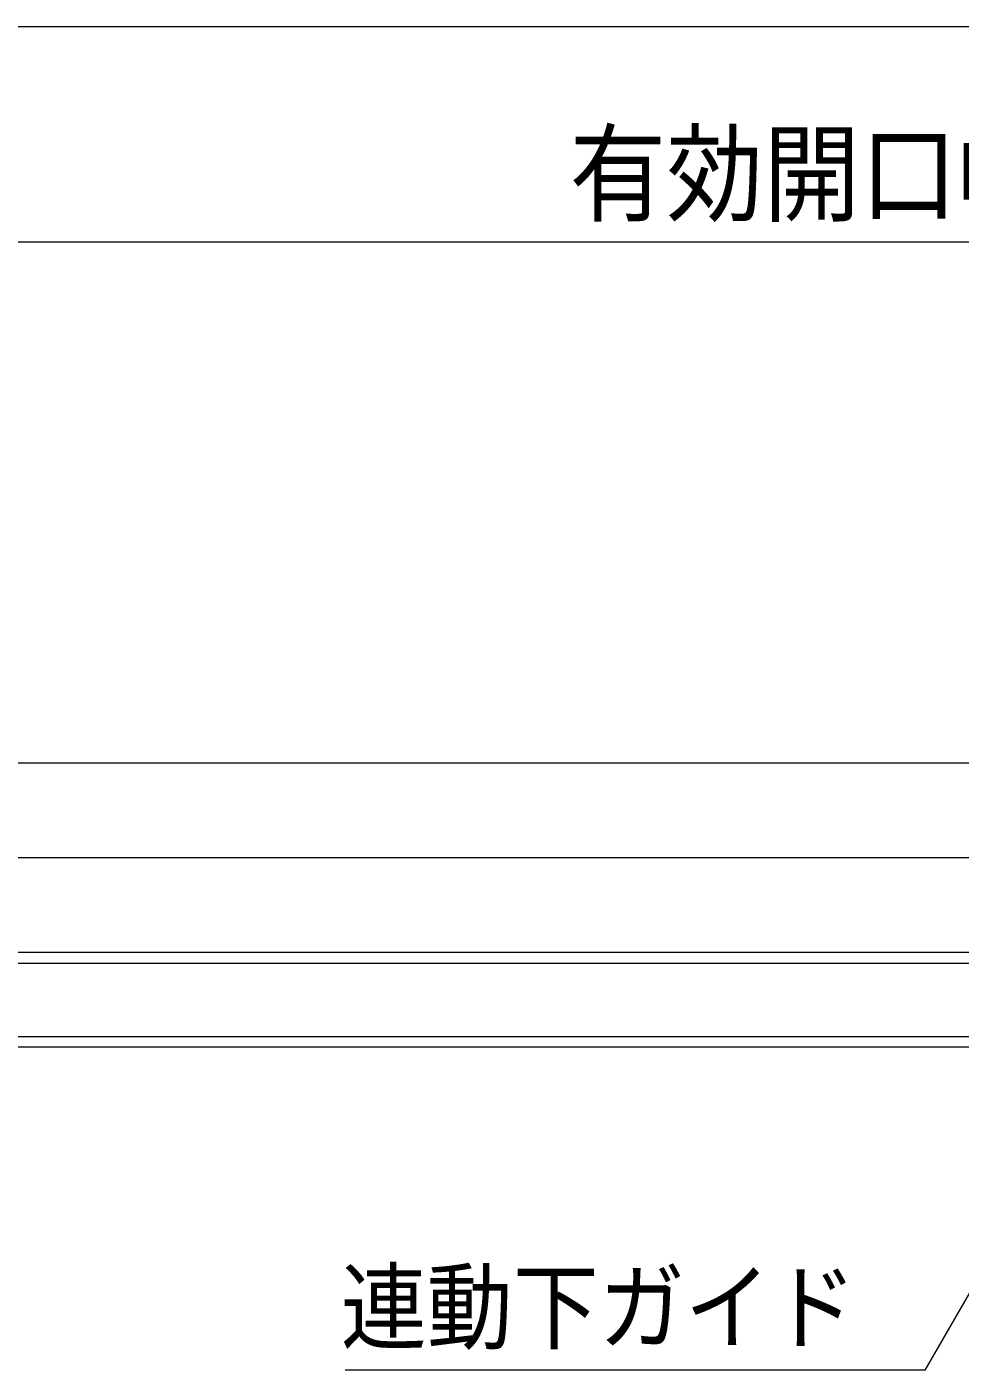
# Model space of a CAD drawing. Units: millimetres, scale not verified. Extents: x -6062 to 6062, y -3045 to 3045.
# Drawn here: x -4125 to -3691, y 1106 to 1730 of the extents above; entities that cross this region are included whole.
import ezdxf
from ezdxf.enums import TextEntityAlignment as Align

# ---------------------------------------------------------------- set-up
doc = ezdxf.new("R2010")
doc.units = ezdxf.units.MM
doc.header["$LTSCALE"] = 20
for name, color, linetype, lineweight in [('0-0_2寸法-1', 7, 'Continuous', 9), ('0-3_2寸法-3', 7, 'Continuous', 9), ('0-4_3一般', 7, 'Continuous', 9)]:
    doc.layers.add(name, color=color, linetype=linetype, lineweight=lineweight)
doc.styles.add('ＭＳ ゴシック', font='')
doc.styles.add('ＭＳ Ｐゴシック', font='')
doc.styles.get('ＭＳ ゴシック').set_extended_font_data('MS Gothic')
doc.styles.get('ＭＳ Ｐゴシック').set_extended_font_data('MS PGothic')

# ---------------------------------------------------------------- blocks, each defined once
blk = doc.blocks.new('グループ-4')
at = {"layer": '0-4_3一般'}
for p, q in [((11350, 26876.9), (-59990, 26876.9)), ((11350, 26876.9), (-59990, 26876.9)), ((11350, 25996.9), (-59990, 25996.9)), ((-36318, 25896.9), (-59682, 25896.9)), ((-59682, 25216.9), (-36318, 25216.9)), ((11350, 25116.9), (-59990, 25116.9))]:
    blk.add_line(p, q, dxfattribs=at)
for points in [[(11350, 26876.9), (11350, 27756.9), (-59990, 27756.9), (-59990, 26876.9)], [(11350, 25116.9), (11350, 25996.9), (-59990, 25996.9), (-59990, 25116.9)]]:
    blk.add_lwpolyline(points, dxfattribs=at)
blk = doc.blocks.new('グループ-5')
at = {"layer": '0-4_3一般'}
blk.add_blockref('グループ-4', (0, 0), dxfattribs=at)

msp = doc.modelspace()

# ---------------------------------------------------------------- linework, layer by layer
at = {"layer": '0-0_2寸法-1'}
for p, q in [((-1225.21, 1730), (-4781.79, 1730)), ((-2432.21, 1630), (-4769.79, 1630))]:
    msp.add_line(p, q, dxfattribs=at)
at = {"layer": '0-3_2寸法-3'}
msp.add_lwpolyline([(-3595.5, 1299.84), (-3707.51, 1105.84), (-3976.83, 1105.84)], dxfattribs=at)

# ---------------------------------------------------------------- block references
at = {"layer": '0-4_3一般', "xscale": 0.05, "yscale": 0.05}
msp.add_blockref('グループ-5', (-1787.5, 0), dxfattribs=at)

# ---------------------------------------------------------------- texts
at = {"layer": '0-0_2寸法-1', "style": 'ＭＳ Ｐゴシック', "width": 0.9}
msp.add_text('有効開口幅\u3000（DW×2）-37', height=36.69, dxfattribs=at).set_placement((-3872.68, 1632.45), align=Align.BOTTOM_LEFT)
at = {"layer": '0-3_2寸法-3', "style": 'ＭＳ ゴシック', "width": 0.9}
msp.add_text('連動下ガイド', height=32.55, dxfattribs=at).set_placement((-3978.93, 1109.19), align=Align.BOTTOM_LEFT)

doc.saveas('drawing.dxf')
